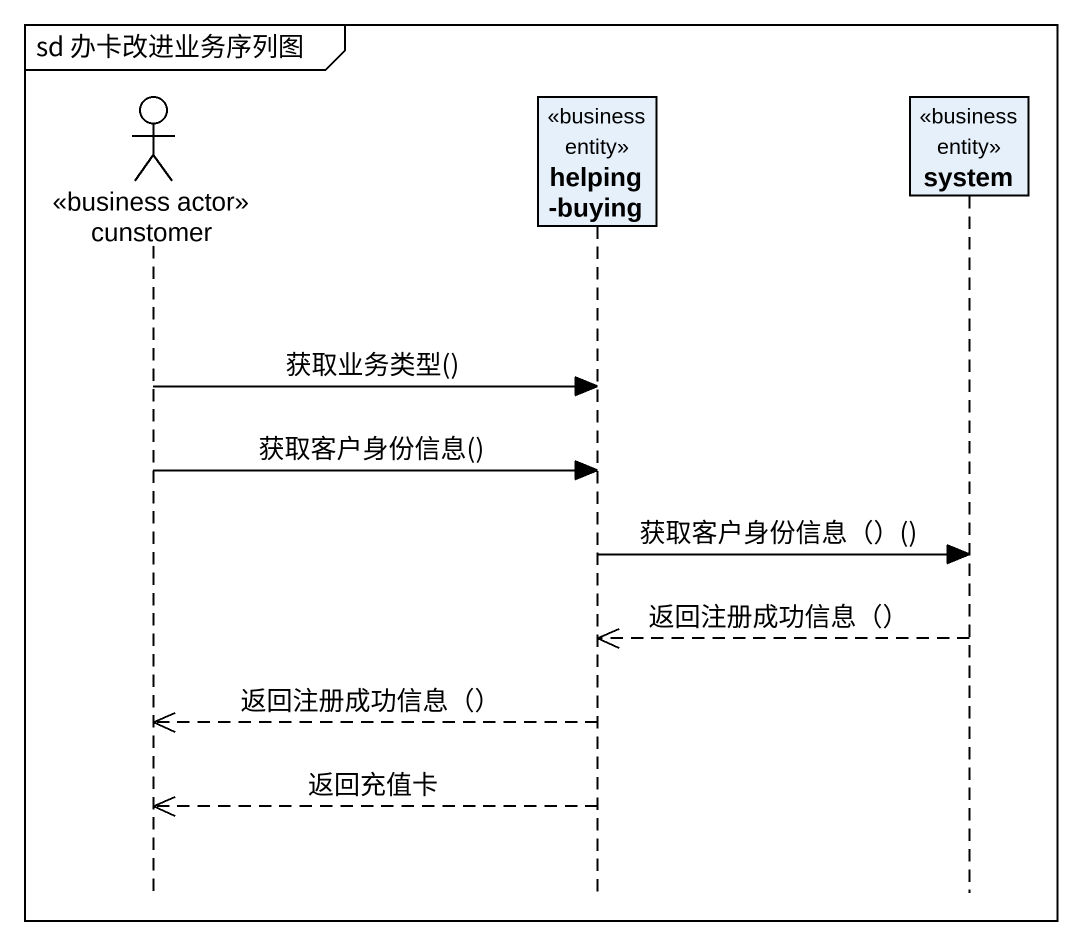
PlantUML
@startuml
mainframe sd 办卡改进业务序列图
hide footbox
actor cunstomer <<business actor>>
participant "helping-buying" as helping_buying <<business entity>>
participant system <<business entity>>

cunstomer -> helping_buying : 获取业务类型()
cunstomer -> helping_buying : 获取客户身份信息()
helping_buying -> system : 获取客户身份信息（）()
system -->> helping_buying : 返回注册成功信息（）
helping_buying -->> cunstomer : 返回注册成功信息（）
helping_buying -->> cunstomer : 返回充值卡
@enduml
